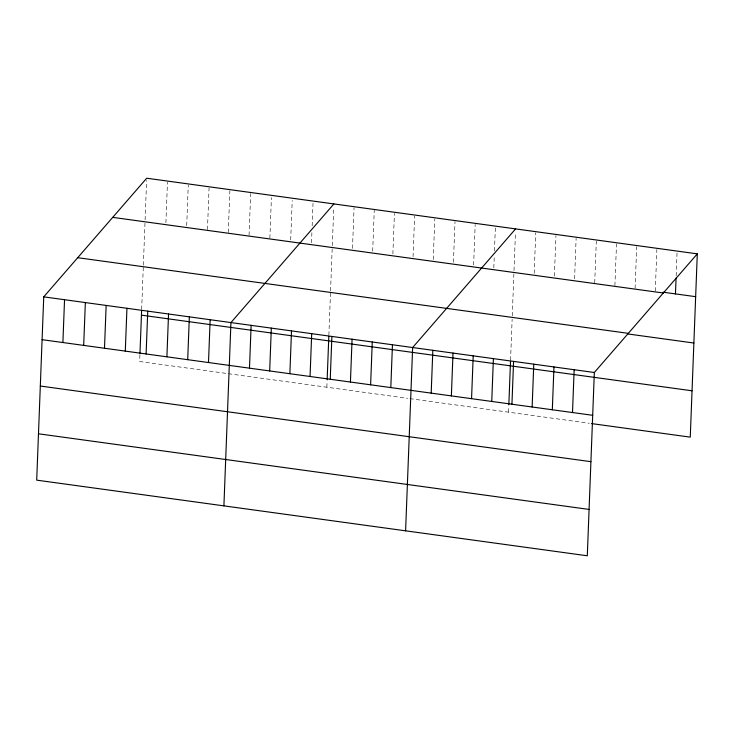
<?xml version="1.0" encoding="UTF-8"?>
<svg xmlns="http://www.w3.org/2000/svg" width="734" height="734" viewBox="0 0 734 734"><rect width="100%" height="100%" fill="white"/><g stroke="black" fill="none" stroke-linecap="round" stroke-linejoin="round"><path stroke-width="0.55" stroke-dasharray="3.67 2.75" d="M139.919 354.88L139.662 361.504L227.237 373.533M141.662 309.464L143.277 267.387M143.359 265.185L144.974 223.246M145.103 219.906L146.617 180.463M165.902 222.769L167.462 182.197M186.702 225.622L188.262 185.051M207.456 229.604L209.062 187.913M228.256 232.467L229.861 190.767M249.055 235.32L250.661 193.629M269.855 238.183L271.415 197.611M290.701 239.908L292.215 200.465M311.5 242.771L311.895 232.623M312.152 225.861L313.014 203.327M326.869 387.222L327.116 380.597M328.86 335.181L330.483 293.105M330.566 290.903L332.172 248.964M332.3 245.624L333.777 207.309M352.494 248.395L354.054 207.832M372.679 251.175L374.285 209.474M392.873 253.946L394.424 213.374M413.058 256.716L414.618 216.154M433.243 259.497L434.803 218.925M453.438 262.267L454.997 221.696M473.623 265.038L475.182 224.466M493.817 267.809L494.248 256.542M494.459 250.909L495.367 227.246M508.561 412.187L508.818 405.563M510.561 360.146L512.13 319.207M512.259 315.859L513.873 273.92M514.002 270.589L515.47 232.274M534.187 273.36L535.747 232.788M554.381 276.131L555.941 235.559M574.566 278.902L576.126 238.339M594.714 282.81L596.311 241.11M614.899 285.581L616.505 243.881M635.094 288.352L636.69 246.661M655.279 291.123L656.875 249.432M676.161 275.865L677.069 252.202M228.338 373.689L407.618 398.314M409.866 398.626L589.319 423.279"/><path stroke-width="1.1" d="M43.737 296.857L36.7 480.146L587.301 555.785L594.338 372.496L697.3 253.854L146.699 178.215L43.737 296.857L594.338 372.496M62.895 342.539L64.546 299.711M83.694 345.393L85.346 302.573M104.494 348.255L106.146 305.427M125.294 351.109L126.945 308.289M139.955 353.779L141.616 310.601M146.103 353.971L147.745 311.143M166.902 356.825L168.545 314.005M187.702 359.678L189.344 316.859M208.502 362.541L210.144 319.712M223.907 505.864L230.944 322.575L333.906 203.933M249.487 368.174L251.129 325.346M269.681 370.945L271.323 328.116M289.866 373.716L291.508 330.896M310.051 376.487L311.702 333.667M327.162 379.496L328.823 336.319M330.245 379.267L331.887 336.438M350.43 382.038L352.072 339.218M370.624 384.809L372.266 341.989M390.809 387.589L392.451 344.76M405.599 530.829L412.646 347.531L515.598 228.889M431.188 393.13L432.831 350.311M451.373 395.901L453.016 353.082M471.558 398.681L473.21 355.852M491.752 401.452L493.395 358.632M508.855 404.452L510.515 361.275M511.937 404.223L513.589 361.403M532.132 406.994L533.774 364.174M552.317 409.774L553.959 366.945M572.502 412.545L574.153 369.725M675.464 293.903L676.069 278.122M697.3 253.854L690.263 437.143L591.558 423.582M663.132 292.205L695.658 296.674M112.724 217.365L663.325 293.004M77.721 257.707L628.313 333.346M627.698 333.933L693.878 343.026M141.442 315.152L692.043 390.791M42.095 339.677L592.696 415.316M40.315 386.038L590.916 461.677M38.48 433.794L589.081 509.433"/></g></svg>
